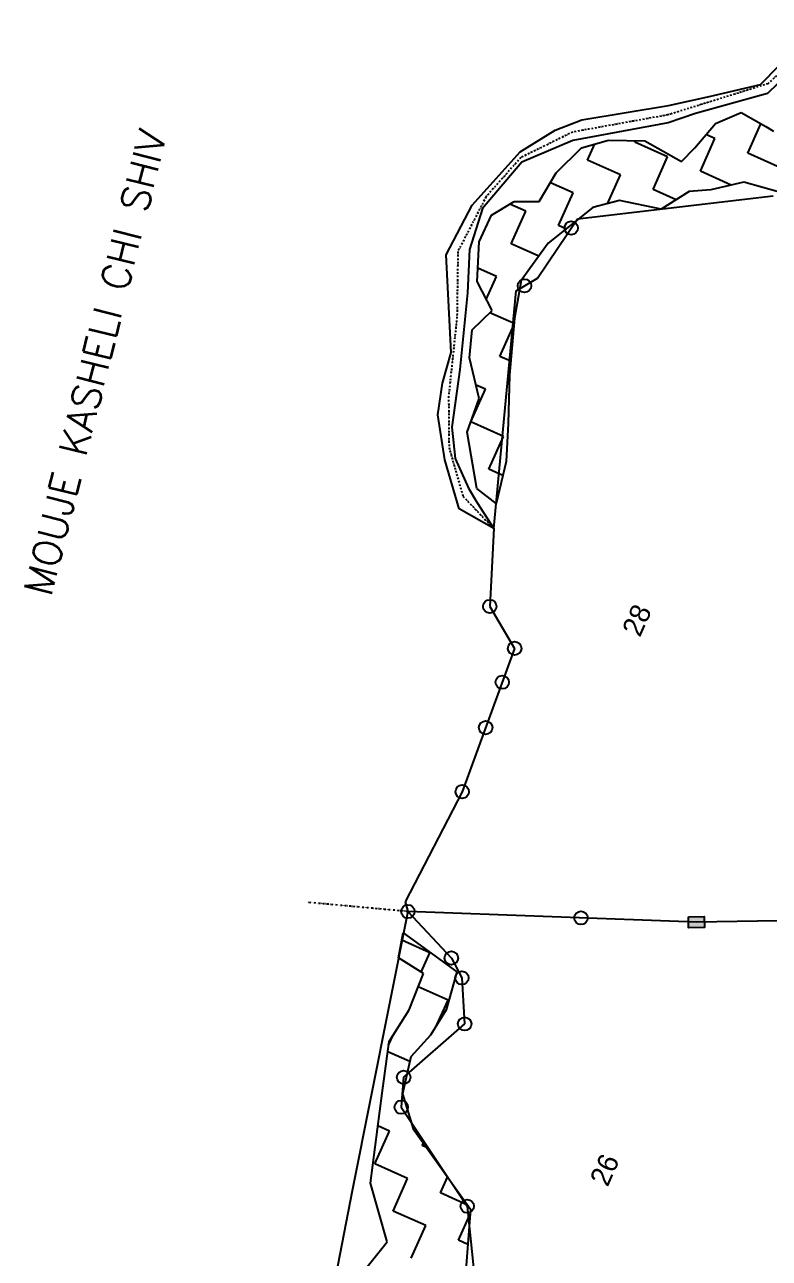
# Model space of a CAD drawing. Header units: metres. Extents: x 320480 to 323471, y 1845177 to 1849412.
# Drawn here: x 320480 to 321148, y 1847620 to 1848726 of the extents above; entities that cross this region are included whole.
import ezdxf

# ---------------------------------------------------------------- set-up
doc = ezdxf.new("R2010")
doc.units = ezdxf.units.M
doc.header["$LTSCALE"] = 0.3
doc.linetypes.add('DASHDOT', pattern=[1, 0.5, -0.25, 0, -0.25])
doc.linetypes.add('DIVIDE', pattern=[1.25, 0.5, -0.25, 0, -0.25, 0, -0.25])
for name, color, linetype in [('POLY_HATCH', 12, 'Continuous'), ('POLY_PARCEL', 6, 'Continuous'), ('POLY_WATER', 4, 'Continuous'), ('TEXT_MAPOUT', 7, 'Continuous'), ('TEXT_PARCEL', 7, 'Continuous'), ('V_BOUND_LINE', 7, 'Continuous'), ('V_BOUND_STREAM_LINE', 7, 'DASHDOT'), ('V_DIVIDE_LINE', 7, 'DIVIDE')]:
    doc.layers.add(name, color=color, linetype=linetype)
doc.styles.get("Standard").update_dxf_attribs({"font": 'simplex.shx'})
doc.styles.add('TEXT_MAP', font='', dxfattribs={"height": 1.8})
doc.styles.get('TEXT_MAP').set_extended_font_data('Kruti Dev 050')

msp = doc.modelspace()

# ---------------------------------------------------------------- hatches: boundary and pattern name
msp.add_hatch(color=256).paths.add_polyline_path([(321089.5, 1847916.5), (321089.3, 1847926.3), (321075.2, 1847926), (321075.4, 1847916.3)])

# ---------------------------------------------------------------- linework, layer by layer
msp.add_lwpolyline([(321075.2, 1847926), (321089.3, 1847926.3), (321089.5, 1847916.5), (321075.4, 1847916.3)], close=True)
for centre in [(320970.2, 1848543.5), (320928.3, 1848491.7), (320897.2, 1848204.3), (320919.5, 1848166.7), (320908.4, 1848136.3), (320893.5, 1848095.6), (320872.5, 1848038.2), (320823.8, 1847930.8), (320978.9, 1847925.1), (320862.8, 1847889.1), (320872.2, 1847871.3), (320874.7, 1847830), (320820, 1847782.2), (320817.9, 1847755.4), (320877, 1847666.6)]:
    msp.add_circle(centre, 6.02)
at = {"layer": 'POLY_HATCH'}
for p, q in [((321099.4, 1848637.2), (321122.5, 1848646.9)), ((321122.5, 1848646.9), (321144.5, 1848634.6)), ((321080.8, 1848615.4), (321099.4, 1848637.2)), ((321144.5, 1848634.6), (321151.4, 1848630.3)), ((320979.4, 1848615.5), (321003.7, 1848622.2)), ((321003.7, 1848622.2), (321036, 1848621.6)), ((321036, 1848621.6), (321069.1, 1848603.1)), ((320956.8, 1848593), (320979.4, 1848615.5)), ((321069.1, 1848603.1), (321080.8, 1848615.4)), ((320941.6, 1848567.2), (320956.8, 1848593)), ((321076, 1848576.2), (321050.8, 1848560.4)), ((321095.4, 1848577.6), (321076, 1848576.2)), ((321124.8, 1848584.5), (321095.4, 1848577.6)), ((321159, 1848575.1), (321124.8, 1848584.5)), ((320898.6, 1848555.1), (320919, 1848567.2)), ((320919, 1848567.2), (320941.6, 1848567.2)), ((321013.4, 1848568), (320989.5, 1848562)), ((321050.8, 1848560.4), (321013.4, 1848568)), ((320887.8, 1848531), (320898.6, 1848555.1)), ((320989.5, 1848562), (320949.4, 1848529.8)), ((320885.8, 1848495.6), (320887.8, 1848531)), ((320949.4, 1848529.8), (320925.4, 1848496.5)), ((320899.2, 1848469.5), (320885.8, 1848495.6)), ((320925.4, 1848496.5), (320919.5, 1848462.8)), ((320881.5, 1848452.3), (320899.2, 1848469.5)), ((320919.5, 1848462.8), (320914.9, 1848411.7)), ((320879, 1848427.1), (320881.5, 1848452.3)), ((320887.8, 1848390.6), (320879, 1848427.1)), ((320914.9, 1848411.7), (320913.6, 1848368.2)), ((320876.8, 1848360.4), (320887.8, 1848390.6)), ((320913.6, 1848368.2), (320912, 1848334.1)), ((320885.7, 1848310.1), (320876.8, 1848360.4)), ((320912, 1848334.1), (320902.8, 1848296.4)), ((320902.8, 1848296.4), (320885.7, 1848310.1)), ((320815.4, 1847889.4), (320819.5, 1847911.7)), ((320819.5, 1847911.7), (320867.7, 1847876.6)), ((320837.8, 1847875.2), (320815.4, 1847889.4)), ((320825.1, 1847842.7), (320837.8, 1847875.2)), ((320867.7, 1847876.6), (320858.1, 1847842.7)), ((320807.1, 1847814.4), (320825.1, 1847842.7)), ((320858.1, 1847842.7), (320844.2, 1847819.8)), ((320800.9, 1847768.1), (320807.1, 1847814.4)), ((320844.2, 1847819.8), (320826.5, 1847800.5)), ((320826.5, 1847800.5), (320819, 1847767.4)), ((320790.3, 1847687.4), (320800.9, 1847768.1)), ((320819, 1847767.4), (320828.6, 1847735.9)), ((320828.6, 1847735.9), (320880, 1847663.9)), ((320805.3, 1847634.6), (320790.3, 1847687.4)), ((320880, 1847663.9), (320875.6, 1847609.5)), ((320784.9, 1847609.2), (320805.3, 1847634.6))]:
    msp.add_line(p, q, dxfattribs=at)
at = {"layer": 'POLY_HATCH', "linetype": 'Continuous'}
for p, q in [((321128.3, 1848610.5), (321140.2, 1848637)), ((320984.9, 1848604.2), (320991.4, 1848618.8)), ((321027.3, 1848620.4), (321027.9, 1848621.7)), ((321056.6, 1848607.3), (321027.3, 1848620.4)), ((321085.9, 1848594.3), (321099, 1848623.6)), ((321099, 1848623.6), (321090.9, 1848627.2)), ((321043.5, 1848578), (321056.6, 1848607.3)), ((321157.7, 1848597.4), (321128.3, 1848610.5)), ((321014.2, 1848591.1), (320984.9, 1848604.2)), ((321002.7, 1848565.3), (321014.2, 1848591.1)), ((321113.6, 1848581.9), (321085.9, 1848594.3)), ((320971.8, 1848574.9), (320951.5, 1848583.9)), ((320958.7, 1848545.6), (320971.8, 1848574.9)), ((321064.2, 1848568.8), (321043.5, 1848578)), ((320929.4, 1848558.7), (320915.2, 1848565)), ((320916.3, 1848529.3), (320929.4, 1848558.7)), ((320965.3, 1848542.6), (320958.7, 1848545.6)), ((320941.1, 1848518.3), (320916.3, 1848529.3)), ((320903.2, 1848500), (320886.5, 1848507.5)), ((320894.1, 1848479.5), (320903.2, 1848500)), ((320919, 1848457.8), (320897.2, 1848467.5)), ((320906.3, 1848428.3), (320918.9, 1848456.3)), ((320916, 1848424), (320906.3, 1848428.3)), ((320880.2, 1848369.7), (320893.3, 1848399)), ((320893.3, 1848399), (320884.9, 1848402.7)), ((320909.5, 1848356.6), (320880.2, 1848369.6)), ((320896.4, 1848327.2), (320909.5, 1848356.6)), ((320909, 1848321.6), (320896.4, 1848327.2)), ((320843.5, 1847893.7), (320818.3, 1847905)), ((320835.8, 1847876.5), (320843.5, 1847893.7)), ((320859.8, 1847851.3), (320833.1, 1847863.2)), ((320849.8, 1847829.1), (320859.8, 1847851.3)), ((320806.6, 1847811.1), (320810.6, 1847819.9)), ((320825.5, 1847796.3), (320805.8, 1847805.1)), ((320794.3, 1847704.7), (320807.4, 1847734)), ((320807.4, 1847734), (320797, 1847738.7)), ((320836.7, 1847721), (320837.7, 1847723.1)), ((320840.4, 1847719.3), (320836.7, 1847721)), ((320823.6, 1847691.6), (320794.3, 1847704.7)), ((320810.5, 1847662.3), (320823.6, 1847691.6)), ((320852.9, 1847678.5), (320859.3, 1847692.8)), ((320877.3, 1847667.7), (320852.9, 1847678.5)), ((320839.9, 1847649.2), (320810.5, 1847662.3)), ((320869.2, 1847636.1), (320879.6, 1847659.5)), ((320826.8, 1847619.9), (320839.9, 1847649.2)), ((320877.5, 1847632.4), (320869.2, 1847636.1))]:
    msp.add_line(p, q, dxfattribs=at)
at = {"layer": 'POLY_PARCEL'}
for p, q in [((320975.7, 1848551.6), (321151.2, 1848572.2)), ((320939.9, 1848498.6), (320975.7, 1848551.6)), ((320920.8, 1848487.2), (320939.9, 1848498.6)), ((320900.7, 1848274.2), (320920.8, 1848487.2)), ((321082.3, 1847921.3), (320823.8, 1847930.8)), ((320823.8, 1847930.8), (320862.8, 1847889.1)), ((321202.9, 1847923.3), (321082.3, 1847921.3)), ((320862.8, 1847889.1), (320872.2, 1847871.3)), ((320872.2, 1847871.3), (320874.7, 1847830)), ((320874.7, 1847830), (320820, 1847782.2)), ((320820, 1847782.2), (320817.9, 1847755.4)), ((320817.9, 1847755.4), (320877, 1847666.6)), ((320877, 1847666.6), (320892.4, 1847515.8))]:
    msp.add_line(p, q, dxfattribs=at)
at = {"layer": 'POLY_WATER'}
for p, q in [((321139.9, 1848672.2), (321192.1, 1848725.8)), ((321192.2, 1848708.8), (321146.1, 1848664)), ((321146.1, 1848664), (321081.4, 1848646)), ((321092.5, 1848661.2), (321139.9, 1848672.2)), ((320979.8, 1848640.6), (321057.4, 1848653.4)), ((321057.4, 1848653.4), (321092.5, 1848661.2)), ((320955.9, 1848631.1), (320979.8, 1848640.6)), ((321081.4, 1848646), (321057, 1848637.8)), ((320924.5, 1848611.9), (320955.9, 1848631.1)), ((321057, 1848637.8), (320971.5, 1848622)), ((320971.5, 1848622), (320925.8, 1848602.6)), ((320881.4, 1848564.1), (320924.5, 1848611.9)), ((320925.8, 1848602.6), (320890.8, 1848561)), ((320858.1, 1848519.4), (320881.4, 1848564.1)), ((320890.8, 1848561), (320878.9, 1848524.3)), ((320862.6, 1848431.8), (320858.1, 1848519.4)), ((320878.9, 1848524.3), (320877.2, 1848485.3)), ((320877.2, 1848485.3), (320870.4, 1848416.8)), ((320854.7, 1848404.3), (320862.6, 1848431.8)), ((320870.4, 1848416.8), (320863.3, 1848365)), ((320850.8, 1848376), (320854.7, 1848404.3)), ((320856.8, 1848335.7), (320850.8, 1848376)), ((320863.3, 1848365), (320866.1, 1848337)), ((320869.8, 1848291.8), (320856.8, 1848335.7)), ((320866.1, 1848337), (320878.1, 1848310.4)), ((320878.1, 1848310.4), (320885.6, 1848297.8)), ((320885.6, 1848297.8), (320900.7, 1848274.2)), ((320900.7, 1848274.2), (320869.8, 1848291.8))]:
    msp.add_line(p, q, dxfattribs=at)
at = {"layer": 'V_BOUND_LINE'}
for p, q in [((320900.7, 1848274.2), (320897.2, 1848204.3)), ((320897.2, 1848204.3), (320919.5, 1848166.7)), ((320919.5, 1848166.7), (320872.5, 1848038.2)), ((320872.5, 1848038.2), (320821.5, 1847939.5)), ((320821.5, 1847939.5), (320823.8, 1847930.8)), ((320823.8, 1847930.8), (320773.8, 1847680.4)), ((320773.8, 1847680.4), (320719.1, 1847397.3))]:
    msp.add_line(p, q, dxfattribs=at)
at = {"layer": 'V_BOUND_STREAM_LINE', "ltscale": 10}
for p, q in [((321193, 1848715.5), (321146.4, 1848672.8)), ((321146.4, 1848672.8), (321056.8, 1848644.9)), ((321056.8, 1848644.9), (320971.5, 1848629.5)), ((320971.5, 1848629.5), (320925, 1848606.6)), ((320925, 1848606.6), (320893.8, 1848571.4)), ((320893.8, 1848571.4), (320868.6, 1848522.5)), ((320868.6, 1848522.5), (320867.8, 1848463.8)), ((320867.8, 1848463.8), (320860.3, 1848392.7)), ((320860.3, 1848392.7), (320860.7, 1848346.7)), ((320860.7, 1848346.7), (320873.2, 1848303)), ((320873.2, 1848303), (320900.7, 1848274.2))]:
    msp.add_line(p, q, dxfattribs=at)
at = {"layer": 'V_DIVIDE_LINE', "ltscale": 10}
msp.add_line((320823.8, 1847930.8), (320733.9, 1847939), dxfattribs=at)

# ---------------------------------------------------------------- texts
at = {"layer": 'TEXT_MAPOUT'}
msp.add_text('MOUJE KASHELI CHI SHIV', height=25.282, rotation=75.9437, dxfattribs=at).set_placement((320503.9, 1848212.3))
at = {"layer": 'TEXT_PARCEL', "style": 'TEXT_MAP'}
for s, p in [('28', (321031.7, 1848175.9)), ('26', (321002.8, 1847683.2))]:
    msp.add_text(s, height=18.2, rotation=65.9427, dxfattribs=at).set_placement(p)

doc.saveas('drawing.dxf')
